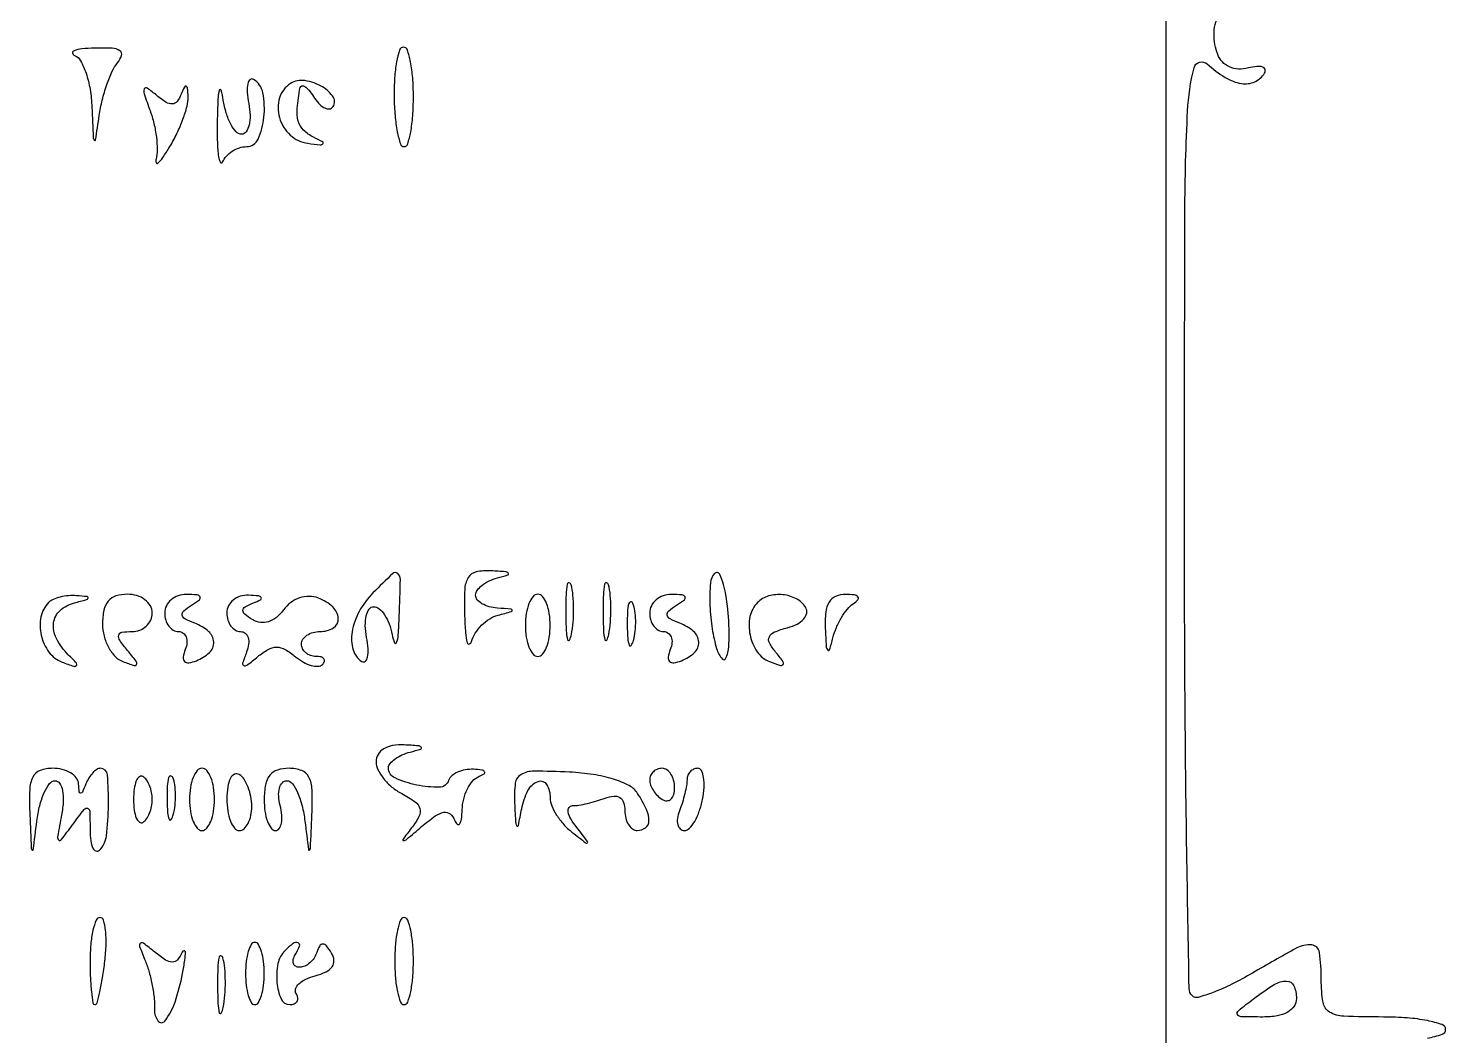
# Model space of a CAD drawing. Extents: x 0 to 905, y 0 to 640.
# Drawn here: x 791 to 905, y 319.5 to 400.5 of the extents above; entities that cross this region are included whole.
import ezdxf

# ---------------------------------------------------------------- set-up
doc = ezdxf.new("R2010")
doc.units = 0

msp = doc.modelspace()

# ---------------------------------------------------------------- linework, layer by layer
for points in [[(882.5, 352.5), (882.5, 87.5), (699.76385, 87.24732), (517.027699, 86.99464), (516.76385, 54.74732), (516.5, 22.5), (269.5, 22.5), (22.5, 22.5), (22.243959, 319, -0.00015), (22.179942, 432.778506, -0.000249), (22.20269, 528.770651, -0.000007), (22.267864, 615.689779, -0.090785), (22.463017, 616.751154, -0.310816), (23.53922, 617.495646, -0.00004), (108.995441, 617.701159, -0.000616), (229.087382, 617.832255, -0.000111), (452.719058, 617.751154), (882.5, 617.5)], [(794.75, 398.337719, -0.173568), (795.242031, 397.899832, -0.044041), (795.676826, 396.904413, -0.039589), (796.000653, 395.607333, -0.03118), (796.149832, 394.166667, 0.00088), (796.253251, 391.740541, 0.171355), (796.343704, 391.516536, 0.636356), (796.446407, 391.546719, 0.00158), (796.738317, 393.5, -0.024522), (796.982275, 394.740239, -0.022578), (797.351842, 395.985937, -0.023215), (797.783023, 397.065564, -0.066271), (798.21093, 397.75, 0.092007), (798.539554, 398.340838, 0.344686), (798.407278, 398.715047, 0.132222), (797.782256, 398.911295, 0.017201), (796.372445, 398.921053, 0.016745), (795.342272, 398.858171, 0.062757), (794.710968, 398.717133, 0.35372), (794.598742, 398.5323, 0.269499)], [(820.451277, 395.003171, 0.017651), (820.524095, 393.47089, 0.028584), (820.706, 392.179479, 0.028102), (820.954351, 391.219994, 0.325047), (821.25, 391.003171, 0.330219), (821.542965, 391.218424, 0.028446), (821.779688, 392.175932, 0.028738), (821.945882, 393.466909, 0.017644), (822, 395, 0.0188), (821.942329, 396.533245, 0.030484), (821.765375, 397.825, 0.03137), (821.512649, 398.775759, 0.322609), (821.201277, 399, 0.325488), (820.892694, 398.775317, 0.031664), (820.651491, 397.825932, 0.030617), (820.490255, 396.535232, 0.018815)], [(800.824565, 393.898881, -0.030979), (801.134518, 392.87033, -0.027073), (801.33197, 391.764046, -0.028024), (801.399922, 390.743046, -0.069156), (801.30454, 390, 0.152595), (801.315223, 389.712128, 0.534993), (801.461635, 389.675, 0.060543), (801.848781, 390.120246, 0.012384), (802.412686, 391, 0.024734), (802.989905, 392.067261, 0.02338), (803.470892, 393.20625, 0.024069), (803.800347, 394.253837, 0.071514), (803.885617, 395, 0.012507), (803.847608, 395.703011, 0.292101), (803.732461, 395.855296, 0.387975), (803.580719, 395.793771, 0.015957), (803.323807, 395.208262, -0.068326), (802.995802, 394.632744, -0.219583), (802.615028, 394.432551, -0.155723), (802.117444, 394.563445, -0.031643), (801.370901, 395.107143, 0.019676), (800.595809, 395.700512, 0.470833), (800.363722, 395.637265, 0.189709), (800.344738, 395.255549, 0.007341)], [(806.228779, 393, 0.009954), (806.235632, 391.351561, 0.027141), (806.326881, 390.189062, 0.099099), (806.481813, 389.736967, 0.623596), (806.662281, 389.75, -0.087674), (806.960859, 390.227909, -0.065245), (807.434649, 390.632812, -0.064399), (808.004061, 390.906632, -0.080074), (808.583333, 391, 0.295749), (809.507208, 391.598849, 0.07948), (809.982232, 393.370506, 0.073491), (809.89768, 395.318339, 0.209779), (809.144457, 396.410721, 0.332306), (808.865537, 396.386091, 0.162929), (808.678915, 396.058668, 0.068119), (808.638968, 395.382426, 0.027972), (808.761034, 394.469738, -0.039451), (808.865556, 393.52356, -0.06536), (808.785986, 392.725485, -0.095065), (808.547202, 392.190017, -0.245185), (808.182999, 392, -0.212532), (807.750367, 392.192596, -0.060863), (807.318954, 392.807813, -0.049679), (806.952691, 393.697064, -0.035286), (806.716254, 394.75, 0.033755), (806.541068, 395.541479, 0.754151), (806.393102, 395.540469, 0.058334), (806.27779, 394.80314, 0.005712)], [(812.118068, 396.07297, 0.183125), (811.234331, 394.922423, 0.144777), (811.226119, 393.341353, 0.135574), (812.092184, 391.934664, 0.156991), (813.511484, 391.269972, 0.006564), (814.514984, 391.155665, 0.23089), (814.730247, 391.235106, 0.494009), (814.707279, 391.382818, 0.011312), (813.978997, 391.758489, -0.07955), (813.16619, 392.329453, -0.134142), (812.745709, 393.042245, -0.090115), (812.656014, 394.076258, -0.022936), (812.890313, 395.75, -0.303503), (813.03013, 395.892961, -0.202679), (813.262688, 395.84757, -0.075509), (813.593353, 395.543555, -0.028186), (813.96094, 395.02896, 0.044429), (814.359454, 394.507686, 0.073916), (814.78792, 394.159984, 0.108439), (815.176294, 394.032091, 0.225585), (815.469793, 394.13646, 0.344687), (815.568673, 394.946067, 0.126811), (814.691482, 395.807242, 0.092406), (813.277284, 396.306894, 0.179106)], [(818.75, 355.106679, 0.069578), (817.638332, 353.61212, 0.085175), (817.073846, 351.967631, 0.107743), (817.151515, 350.52914, 0.189372), (817.855543, 349.589279, 0.332306), (818.134463, 349.613909, 0.162929), (818.321085, 349.941332, 0.068119), (818.361032, 350.617574, 0.027972), (818.238966, 351.530262, -0.039328), (818.134208, 352.476447, -0.065182), (818.213095, 353.274515, -0.094811), (818.450829, 353.810078, -0.24577), (818.813872, 354, -0.181787), (819.246501, 353.837331, -0.067491), (819.680636, 353.339063, -0.055579), (820.051248, 352.61109, -0.04242), (820.294267, 351.75, 0.046718), (820.481997, 351.106001, 0.684758), (820.648031, 351.107174, 0.074062), (820.78543, 351.736267, 0.00772), (820.863818, 353.25, 0.003715), (820.948812, 356.193312, 0.221392), (820.739685, 356.668847, 0.388204), (820.332301, 356.660752, 0.007969)], [(826.116001, 353.25, 0.011606), (826.188907, 351.904555, 0.047179), (826.328788, 351.097564, 0.425925), (826.501119, 351.003515, 0.257235), (826.677485, 351.188516, -0.076457), (826.973034, 351.867458, -0.05561), (827.488108, 352.511892, -0.05561), (828.132542, 353.026966, -0.076457), (828.811484, 353.322515, 0.002807), (829.880069, 353.610867, 0.368058), (829.951009, 353.715393, 0.360632), (829.859232, 353.804297, 0.00277), (828.75, 353.883999, -0.05048), (828.080442, 353.996911, -0.067451), (827.514063, 354.238136, -0.084381), (827.131755, 354.563893, -0.175966), (827, 354.926676, -0.159836), (827.127374, 355.31495, -0.067019), (827.514063, 355.715479, -0.05682), (828.080469, 356.067143, -0.046657), (828.75, 356.310674, 0.01159), (829.5883, 356.550633, 0.541772), (829.62878, 356.693656, 0.197309), (829.392295, 356.812001, 0.005718), (828.25, 356.883999, 0.063725), (827.038766, 356.79205, 0.212299), (826.405004, 356.338231, 0.124113), (826.1225, 355.370443, 0.016996)], [(845.884846, 355.916667, 0.030173), (845.846413, 354.067412, 0.029235), (846.029312, 352.207085, 0.029245), (846.374538, 350.625638, 0.122068), (846.852181, 349.784278, 0.498396), (847.095146, 349.8119, 0.088406), (847.2831, 350.316568, 0.039674), (847.381929, 351.293142, 0.017139), (847.365282, 352.601385, 0.026704), (847.129567, 354.941387, 0.066646), (846.644259, 356.58637, 0.537326), (846.211788, 356.658246, 0.168638)], [(834.252183, 353.5, 0.008901), (834.284834, 352.071102, 0.053901), (834.394187, 351.339362, 0.67161), (834.54341, 351.319562, 0.082665), (834.707261, 351.761659, 0.028254), (834.840609, 352.754739, 0.020511), (834.880728, 353.869594, 0.020826), (834.830983, 354.934218, 0.041951), (834.68708, 355.761659, 0.285845), (834.523779, 355.916221, 0.417468), (834.37161, 355.814362, 0.038992), (834.273069, 354.938425, 0.009782)], [(837.252183, 353.5, 0.008901), (837.284834, 352.071102, 0.053901), (837.394187, 351.339362, 0.67161), (837.54341, 351.319562, 0.082665), (837.707261, 351.761659, 0.028254), (837.840609, 352.754739, 0.020511), (837.880728, 353.869594, 0.020826), (837.830983, 354.934218, 0.041951), (837.68708, 355.761659, 0.285845), (837.523779, 355.916221, 0.417468), (837.37161, 355.814362, 0.038992), (837.273069, 354.938425, 0.009782)], [(792.666667, 354.333333, 0.149137), (792.053991, 353.182761, 0.104335), (792.075737, 351.704021, 0.103429), (792.694844, 350.349616, 0.144023), (793.75, 349.547743, 0.008433), (794.692067, 349.20717, 0.309425), (794.902023, 349.265306, 0.377046), (794.89798, 349.461353, 0.009992), (794.25, 350.140754, -0.075479), (793.295077, 351.447598, -0.151059), (793.067628, 352.693883, -0.183295), (793.588458, 353.689674, -0.118226), (794.75, 354.310674, 0.004951), (795.704115, 354.57013, 0.258667), (795.834849, 354.699888, 0.467942), (795.761113, 354.809436, 0.007468), (794.916667, 354.883999, 0.040297), (794.261577, 354.879139, 0.038032), (793.602604, 354.770091, 0.0404), (793.034112, 354.581208, 0.096261)], [(797, 352.606989, 0.063373), (797.122414, 351.645042, 0.061152), (797.482174, 350.731897, 0.066159), (798.013546, 350.002465, 0.111125), (798.641444, 349.584097, 0.012731), (799.541716, 349.264678, 0.389672), (799.741192, 349.355597, 0.27071), (799.707299, 349.617386, 0.008807), (799.018999, 350.477108, -0.019533), (798.382632, 351.307873, -0.214668), (798.304575, 351.71009, -0.309069), (798.558951, 351.942382, -0.035149), (799.377555, 352, 0.091307), (799.996941, 352.114059, 0.095788), (800.523407, 352.440625, 0.099536), (800.875699, 352.927707, 0.107348), (801, 353.5, 0.130775), (800.846791, 354.075754, 0.10214), (800.416667, 354.5625, 0.08892), (799.769411, 354.888136, 0.072314), (799, 355, 0.074827), (798.075739, 354.860901, 0.144971), (797.458942, 354.450874, 0.12545), (797.110238, 353.722646, 0.049285)], [(802, 353.5, 0.072144), (802.08314, 352.926792, 0.087143), (802.325178, 352.440625, 0.100435), (802.684847, 352.115611, 0.134459), (803.106989, 352, -0.151743), (803.482776, 351.883266, -0.15244), (803.725457, 351.574335, -0.115401), (803.788475, 351.105205, -0.067641), (803.657916, 350.550928, 0.051615), (803.492937, 349.938818, 0.240886), (803.601855, 349.601855, 0.240886), (803.938818, 349.492937, 0.051615), (804.550928, 349.657916, 0.096179), (805.598482, 350.312021, 0.219832), (805.942939, 351.154618, 0.206516), (805.530421, 352.004225, 0.086482), (804.416154, 352.670548, -0.027745), (803.631939, 353.02253, -0.234956), (803.410219, 353.325417, -0.265879), (803.531281, 353.657711, -0.034191), (804.166154, 354.123851, 0.022469), (804.788165, 354.558497, 0.3555), (804.8437, 354.79269, 0.267807), (804.613819, 354.949002, 0.01627), (803.75, 354.984687, 0.08452), (803.081711, 354.876916, 0.094034), (802.514063, 354.554877, 0.101436), (802.13455, 354.070951, 0.116238)], [(807, 353.5, 0.072144), (807.08314, 352.926792, 0.087143), (807.325178, 352.440625, 0.100435), (807.684847, 352.115611, 0.134459), (808.106989, 352, -0.173013), (808.479142, 351.867251, -0.151815), (808.707714, 351.521551, -0.105146), (808.746644, 350.991732, -0.057622), (808.584097, 350.358556, 0.012731), (808.264678, 349.458284, 0.389672), (808.355597, 349.258808, 0.27071), (808.617386, 349.292701, 0.008807), (809.477108, 349.981001, -0.043968), (810.323082, 350.5658, -0.130054), (811.000252, 350.744716, -0.129965), (811.677581, 350.565381, -0.043882), (812.524166, 349.979944, 0.043481), (813.154824, 349.54308, 0.059862), (813.789343, 349.275311, 0.075397), (814.332735, 349.204689, 0.193391), (814.690833, 349.357499, 0.117684), (814.840858, 349.601589, 0.255643), (814.80189, 349.811265, 0.167549), (814.569834, 349.954971, 0.055671), (814.166667, 350, -0.084383), (813.721133, 350.07573, -0.093242), (813.342708, 350.29375, -0.100475), (813.089636, 350.618559, -0.115918), (813, 351, -0.148195), (813.115568, 351.381354, -0.098894), (813.440625, 351.70625, -0.082425), (813.926543, 351.925306, -0.064853), (814.5, 352, 0.138985), (815.5621, 352.301048, 0.274612), (815.954749, 353.050891, 0.197645), (815.511749, 353.982464, 0.092825), (814.355392, 354.693865, 0.09251), (813.617654, 354.82957, 0.081852), (812.846201, 354.700383, 0.078381), (812.12858, 354.321565, 0.074457), (811.547833, 353.734528, -0.063338), (810.979239, 353.133744, -0.095051), (810.346415, 352.79059, -0.109081), (809.697551, 352.732005, -0.106984), (809.079288, 352.950997, -0.027456), (808.433983, 353.400548, -0.242087), (808.292831, 353.706389, -0.261839), (808.463752, 353.982175, -0.031332), (809.136847, 354.300002, 0.023718), (809.709835, 354.559972, 0.438953), (809.757373, 354.731622, 0.232968), (809.5442, 354.864069, 0.013273), (808.75, 354.921053, 0.084943), (808.081752, 354.837493, 0.097345), (807.514063, 354.536184, 0.105533), (807.134948, 354.065902, 0.117584)], [(831, 352.5, 0.038131), (831.073116, 351.542644, 0.057076), (831.29375, 350.734375, 0.074992), (831.617064, 350.182831, 0.226478), (832, 350, 0.226478), (832.382936, 350.182831, 0.074992), (832.70625, 350.734375, 0.057076), (832.926884, 351.542644, 0.038131), (833, 352.5, 0.038131), (832.926884, 353.457356, 0.057076), (832.70625, 354.265625, 0.074992), (832.382936, 354.817169, 0.226478), (832, 355, 0.226478), (831.617064, 354.817169, 0.074992), (831.29375, 354.265625, 0.057076), (831.073116, 353.457356, 0.038131)], [(841, 353.5, 0.072144), (841.08314, 352.926792, 0.087143), (841.325178, 352.440625, 0.100435), (841.684847, 352.115611, 0.134459), (842.106989, 352, -0.151743), (842.482776, 351.883266, -0.15244), (842.725457, 351.574335, -0.115401), (842.788475, 351.105205, -0.067641), (842.657916, 350.550928, 0.051615), (842.492937, 349.938818, 0.240886), (842.601855, 349.601855, 0.240886), (842.938818, 349.492937, 0.051615), (843.550928, 349.657916, 0.096179), (844.598482, 350.312021, 0.219832), (844.942939, 351.154618, 0.206516), (844.530421, 352.004225, 0.086482), (843.416154, 352.670548, -0.027745), (842.631939, 353.02253, -0.234956), (842.410219, 353.325417, -0.265879), (842.531281, 353.657711, -0.034191), (843.166154, 354.123851, 0.022469), (843.788165, 354.558497, 0.3555), (843.8437, 354.79269, 0.267807), (843.613819, 354.949002, 0.01627), (842.75, 354.984687, 0.08452), (842.081711, 354.876916, 0.094034), (841.514063, 354.554877, 0.101436), (841.13455, 354.070951, 0.116238)], [(849.666667, 354.333333, 0.148575), (849.062204, 353.20119, 0.099792), (849.06739, 351.724292, 0.100281), (849.643386, 350.370741, 0.151688), (850.641444, 349.584097, 0.013414), (851.505076, 349.279005, 0.344658), (851.723799, 349.359108, 0.309481), (851.712886, 349.605025, 0.012029), (851.120368, 350.354965, -0.051321), (850.627314, 351.091082, -0.240381), (850.619501, 351.585293, -0.186163), (851.03143, 351.9665, -0.030708), (852.07954, 352.310549, 0.053663), (852.84537, 352.601437, 0.092016), (853.385967, 353.015601, 0.133559), (853.621588, 353.481767, 0.191289), (853.541599, 353.932692, 0.132879), (852.797485, 354.630102, 0.096743), (851.707493, 354.962402, 0.095828), (850.56328, 354.861398, 0.12725)], [(855.116001, 352.25, 0.004766), (855.189723, 350.824996, 0.157827), (855.313563, 350.509727, 0.599795), (855.467147, 350.540397, 0.012082), (855.731684, 351.5, -0.039387), (856.00652, 352.319559, -0.034086), (856.417789, 353.128314, -0.035575), (856.894871, 353.811344, -0.078969), (857.365682, 354.234687, 0.062581), (857.737428, 354.547645, 0.374523), (857.744274, 354.78089, 0.194031), (857.452129, 354.940541, 0.027028), (856.75, 354.984687, 0.101656), (855.948522, 354.827332, 0.160284), (855.423636, 354.372195, 0.110555), (855.152386, 353.549181, 0.035092)], [(839.194949, 352.5, 0.012823), (839.235556, 351.431793, 0.080377), (839.356533, 350.900903, 0.597527), (839.51666, 350.883358, 0.087174), (839.692991, 351.269032, 0.037336), (839.832894, 352.036634, 0.029507), (839.872264, 352.880008, 0.030339), (839.814405, 353.671085, 0.06278), (839.655937, 354.269032, 0.31318), (839.47713, 354.386009, 0.333666), (839.315079, 354.257153, 0.052471), (839.212705, 353.580113, 0.014395)], [(819, 341.535184, 0.114861), (819.149293, 340.893868, 0.054901), (819.606466, 340.176086, 0.050271), (820.27485, 339.496758, 0.050459), (821.064567, 338.965445, -0.031196), (822.137088, 338.302304, -0.173164), (822.520109, 337.756297, -0.193568), (822.448441, 337.128152, -0.040393), (821.8318, 336.180261, 0.005632), (821.1501, 335.276484, 0.67022), (821.206075, 335.18435, 0.135667), (821.466228, 335.302328, 0.00236), (822.663523, 336.311131, -0.020745), (823.757976, 337.166519, -0.109355), (824.454538, 337.464369, -0.227781), (824.943795, 337.333327, -0.120699), (825.317342, 336.811131, 0.104438), (825.522248, 336.504324, 0.46169), (825.711147, 336.521603, 0.122883), (825.859132, 336.903178, 0.022256), (825.921053, 337.666667, -0.052386), (826.044083, 338.532826, -0.054028), (826.343997, 339.345038, -0.059791), (826.765427, 339.986716, -0.122283), (827.25, 340.337719, 0.039934), (827.68816, 340.556639, 0.436971), (827.723735, 340.728876, 0.209411), (827.497581, 340.86373, 0.019378), (826.833333, 340.921053, 0.05562), (826.171157, 340.878753, 0.061597), (825.558333, 340.690555, 0.070193), (825.084157, 340.392509, 0.135802), (824.833333, 340.025517, -0.316053), (824.088077, 339.48331, -0.056129), (822.271838, 339.657114, -0.055309), (820.520135, 340.233822, -0.293584), (820, 341.043307, -0.175962), (820.124711, 341.386705, -0.061901), (820.514063, 341.74974, -0.052099), (821.080268, 342.07595, -0.040766), (821.75, 342.310674, 0.01159), (822.5883, 342.550633, 0.541772), (822.62878, 342.693656, 0.197309), (822.392295, 342.812001, 0.005718), (821.25, 342.883999, 0.054168), (820.329963, 342.831758, 0.094046), (819.614209, 342.568465, 0.121779), (819.164029, 342.12098, 0.137363)], [(791.160037, 337.25, 0.000452), (791.276691, 334.573344, 0.202828), (791.351893, 334.415527, 0.602997), (791.434336, 334.446498, 0.000683), (791.723396, 336.75, -0.030132), (791.954691, 337.9948, -0.044371), (792.317624, 339.045313, -0.053469), (792.746994, 339.781224, -0.238313), (793.179936, 340, -0.253687), (793.555575, 339.796301, -0.096527), (793.786509, 339.225673, -0.062538), (793.8453, 338.351885, -0.0328), (793.711094, 337.269017, 0.003472), (793.385726, 335.500469, 0.256519), (793.476696, 335.232451, 0.440128), (793.689623, 335.251206, 0.005585), (794.594517, 336.460146, -0.006415), (795.52523, 337.699286, -0.313274), (795.804779, 337.787781, -0.321364), (795.97974, 337.556828, -0.00661), (796, 336.024463, 0.03018), (796.05167, 335.169209, 0.079111), (796.220312, 334.579582, 0.20044), (796.468667, 334.353408, 0.289843), (796.75, 334.416667, 0.166822), (797.312763, 335.567541, 0.027893), (797.483338, 338.056372, 0.024712), (797.394005, 340.485673, 0.389194), (796.833333, 341, 0.148942), (796.541635, 340.911137, 0.056705), (796.214337, 340.632812, 0.049684), (795.904551, 340.228269, 0.042701), (795.662281, 339.75, -0.009076), (795.382013, 339.090194, -0.295955), (795.242982, 339, -0.382689), (795.135242, 339.096611, -0.011437), (795.078947, 339.75, 0.152397), (794.896341, 340.227101, 0.090607), (794.435691, 340.632812, 0.075361), (793.770655, 340.906889, 0.060192), (793, 341, 0.087508), (791.980065, 340.820118, 0.193749), (791.402484, 340.301255, 0.106846), (791.147613, 339.274275, 0.018259)], [(804, 338.5, 0.038131), (804.073116, 337.542644, 0.057076), (804.29375, 336.734375, 0.074992), (804.617064, 336.182831, 0.226478), (805, 336, 0.226478), (805.382936, 336.182831, 0.074992), (805.70625, 336.734375, 0.057076), (805.926884, 337.542644, 0.038131), (806, 338.5, 0.038131), (805.926884, 339.457356, 0.057076), (805.70625, 340.265625, 0.074992), (805.382936, 340.817169, 0.226478), (805, 341, 0.226478), (804.617064, 340.817169, 0.074992), (804.29375, 340.265625, 0.057076), (804.073116, 339.457356, 0.038131)], [(810, 338.5, 0.034468), (810.066089, 337.542441, 0.052547), (810.266249, 336.734375, 0.068439), (810.558694, 336.17873, 0.241977), (810.90638, 336, 0.24384), (811.210205, 336.157535, 0.106581), (811.392877, 336.5875, 0.070464), (811.424365, 337.233678, 0.040966), (811.289749, 338, -0.048069), (811.166364, 338.765957, -0.08088), (811.229771, 339.4125, -0.119017), (811.461303, 339.840287, -0.212565), (811.82001, 340, -0.238306), (812.252973, 339.78122, -0.053472), (812.68236, 339.045313, -0.044373), (813.045305, 337.9948, -0.030134), (813.276604, 336.75, 0.000683), (813.565664, 334.446498, 0.602997), (813.648107, 334.415527, 0.202828), (813.723309, 334.573344, 0.000452), (813.839963, 337.25, 0.018259), (813.852387, 339.274275, 0.106846), (813.597516, 340.301255, 0.193749), (813.019935, 340.820118, 0.087508), (812, 341, 0.07578), (811.064742, 340.857434, 0.149477), (810.45, 340.4375, 0.124434), (810.106468, 339.682766, 0.044917)], [(830.136182, 338.207219, 0.001877), (830.225763, 336.550366, 0.212254), (830.323921, 336.359997, 0.560778), (830.437008, 336.400731, 0.003156), (830.705733, 337.75, -0.071237), (831.21129, 339.213964, -0.185243), (832.028688, 339.945051, -0.368285), (832.711318, 339.701768, -0.131423), (833, 338.622445, 0.098298), (833.124303, 337.996273, 0.043727), (833.514063, 337.246391, 0.041028), (834.080435, 336.499413, 0.043773), (834.75, 335.872445, 0.001576), (835.879507, 334.99236, 0.377591), (836, 335, 0.377591), (836.00764, 335.120493, 0.001576), (835.127555, 336.25, -0.032863), (834.655366, 336.941142, -0.08679), (834.444725, 337.499886, -0.194531), (834.514177, 337.848055, -0.252585), (834.795768, 338, 0.040834), (835.304673, 338.041631, 0.016054), (835.995382, 338.178303, 0.015764), (836.73631, 338.374596, 0.018978), (837.418213, 338.606989, -0.067159), (838.103551, 338.769113, -0.16701), (838.59835, 338.651801, -0.176865), (838.898658, 338.262395, -0.076855), (839, 337.606989, 0.060338), (839.07443, 336.992458, 0.07906), (839.29375, 336.472053, 0.097154), (839.618592, 336.123597, 0.157984), (840, 336, 0.1626), (840.664688, 336.222026, 0.233044), (840.940179, 336.766894, 0.112393), (840.74052, 337.687213, 0.031595), (840.030482, 338.984919, 0.132705), (839.353601, 339.60684, 0.044398), (838.100196, 340.122795, 0.037777), (836.459027, 340.50057, 0.025472), (834.545795, 340.692139, 0.010494), (831.695285, 340.771618, 0.130751), (830.657371, 340.503121, 0.238441), (830.193139, 339.809011, 0.042928)], [(841, 340.059017, 0.089642), (841.073302, 339.653442, 0.053229), (841.29375, 339.2129, 0.051032), (841.617485, 338.806203, 0.06081), (842, 338.5, 0.139169), (842.379648, 338.392057, 0.191142), (842.70625, 338.521475, 0.138808), (842.926733, 338.889346, 0.066118), (843, 339.440983, 0.062283), (842.925455, 340.037096, 0.080552), (842.70625, 340.542039, 0.097988), (842.381379, 340.879982, 0.153634), (842, 341, 0.092995), (841.618268, 340.928382, 0.096318), (841.29375, 340.723586, 0.099231), (841.076556, 340.418051, 0.105429)], [(844, 340.081787, -0.04425), (843.959197, 339.621647, -0.015326), (843.821697, 338.96865, -0.015089), (843.625376, 338.254744, -0.016969), (843.393011, 337.581787, 0.054054), (843.232895, 336.976008, 0.097359), (843.255259, 336.46465, 0.14549), (843.450264, 336.129347, 0.191044), (843.776434, 336, 0.202771), (844.190408, 336.175082, 0.05995), (844.616297, 336.734375, 0.04953), (844.989128, 337.542894, 0.036068), (845.244751, 338.5, 0.031701), (845.365641, 339.458177, 0.053628), (845.329256, 340.265625, 0.076393), (845.156008, 340.816555, 0.285831), (844.861328, 341, 0.105767), (844.53269, 340.929696, 0.099288), (844.253015, 340.730275, 0.096226), (844.065545, 340.432303, 0.092694)], [(799.5, 338.5, 0.031081), (799.55311, 337.646454, 0.065524), (799.720312, 337.005417, 0.125974), (799.966091, 336.672983, 0.31953), (800.25, 336.654508, 0.107182), (800.537543, 336.93173, 0.051073), (800.779688, 337.387826, 0.047331), (800.944413, 337.936991, 0.049246), (801, 338.5, 0.049246), (800.944413, 339.063009, 0.047331), (800.779688, 339.612174, 0.051073), (800.537543, 340.06827, 0.107182), (800.25, 340.345492, 0.31953), (799.966091, 340.327017, 0.125974), (799.720312, 339.994583, 0.065524), (799.55311, 339.353546, 0.031081)], [(802.194949, 338.5, 0.012823), (802.235556, 337.431793, 0.080377), (802.356533, 336.900903, 0.597527), (802.51666, 336.883358, 0.087174), (802.692991, 337.269032, 0.037336), (802.832894, 338.036634, 0.029507), (802.872264, 338.880008, 0.030339), (802.814405, 339.671085, 0.06278), (802.655937, 340.269032, 0.31318), (802.47713, 340.386009, 0.333666), (802.315079, 340.257153, 0.052471), (802.212705, 339.580113, 0.014395)], [(807, 338.559017, 0.037227), (807.073066, 337.579009, 0.055981), (807.29375, 336.751711, 0.073461), (807.616918, 336.186221, 0.230178), (808, 336, 0.186414), (808.381787, 336.147465, 0.089706), (808.70625, 336.570164, 0.069539), (808.926216, 337.198222, 0.049547), (809, 337.940983, 0.046881), (808.925923, 338.729296, 0.046318), (808.70625, 339.49335, 0.050262), (808.383556, 340.123976, 0.111412), (808, 340.5, 0.253782), (807.615199, 340.521766, 0.1651), (807.287316, 340.205217, 0.083483), (807.068671, 339.520664, 0.035659)], [(796, 325.5, 0.010473), (796.028111, 324.158078, 0.017314), (796.114737, 323.028125, 0.011422), (796.235453, 322.132537, 0.368991), (796.390594, 322, 0.337893), (796.561027, 322.130021, 0.010728), (796.786479, 323.028125, 0.016747), (797.004996, 324.158232, 0.010324), (797.189793, 325.5, 0.021273), (797.288833, 326.841769, 0.035585), (797.243606, 327.971875, 0.041434), (797.083903, 328.784908, 0.335283), (796.799199, 329, 0.307262), (796.488963, 328.789476, 0.038489), (796.234765, 327.971875, 0.034612), (796.057786, 326.841446, 0.021529)], [(820.5, 325.5, 0.020189), (820.554191, 324.158482, 0.032598), (820.720312, 323.028125, 0.034996), (820.958283, 322.203838, 0.314762), (821.25, 322, 0.314762), (821.541717, 322.203838, 0.034996), (821.779688, 323.028125, 0.032598), (821.945809, 324.158482, 0.020189), (822, 325.5, 0.020189), (821.945809, 326.841518, 0.032598), (821.779688, 327.971875, 0.034996), (821.541717, 328.796162, 0.314762), (821.25, 329, 0.314762), (820.958283, 328.796162, 0.034996), (820.720312, 327.971875, 0.032598), (820.554191, 326.841518, 0.020189)], [(800.446285, 325.5, -0.03034), (800.754745, 324.595788, -0.020252), (801.001675, 323.529645, -0.020419), (801.157425, 322.472415, -0.037242), (801.184435, 321.600919, 0.169025), (801.458512, 320.687204, 0.500165), (802.010235, 320.67786, 0.083878), (802.830456, 322.205279, 0.033891), (803.435219, 324.5, 0.009914), (803.620932, 325.581206, 0.041469), (803.665347, 326.239302, 0.462953), (803.560703, 326.325343, 0.243367), (803.408736, 326.208262, -0.065623), (803.025761, 325.608064, -0.221465), (802.614533, 325.416524, -0.146277), (802.07879, 325.576686, -0.025326), (801.215523, 326.208262, 0.008829), (800.28415, 326.938011, 0.36251), (800.045612, 326.926409, 0.30555), (799.985309, 326.672932, 0.007475)], [(808.5, 324.5, 0.028402), (808.554455, 323.542129, 0.044499), (808.720312, 322.734375, 0.055558), (808.961092, 322.16876, 0.270668), (809.25, 322, 0.270668), (809.538908, 322.16876, 0.055558), (809.779688, 322.734375, 0.044499), (809.945545, 323.542129, 0.028402), (810, 324.5, 0.028402), (809.945545, 325.457871, 0.044499), (809.779688, 326.265625, 0.055558), (809.538908, 326.83124, 0.270668), (809.25, 327, 0.270668), (808.961092, 326.83124, 0.055558), (808.720312, 326.265625, 0.044499), (808.554455, 325.457871, 0.028402)], [(811.666667, 326.333333, 0.148173), (811.108906, 325.290637, 0.071945), (811.027556, 323.767112, 0.081679), (811.368587, 322.449642, 0.296918), (812.059017, 322, 0.092667), (812.421294, 322.067723, 0.171137), (812.64604, 322.260354, 0.174471), (812.697759, 322.548258, 0.096763), (812.570264, 322.88631, -0.227888), (812.529968, 323.267024, -0.120408), (812.797154, 323.672766, -0.078594), (813.351174, 324.045267, -0.044853), (814.111863, 324.319002, 0.046816), (814.975799, 324.633719, 0.126705), (815.473052, 325.048292, 0.180268), (815.611038, 325.552647, 0.116504), (815.417531, 326.133438, 0.028772), (815.009263, 326.716209, 0.214548), (814.716636, 326.868359, 0.287464), (814.46713, 326.731065, 0.046576), (814.233582, 326.200746, -0.067921), (814.007651, 325.741717, -0.065159), (813.664299, 325.352719, -0.070085), (813.260554, 325.089596, -0.109847), (812.85765, 325, -0.121914), (812.535826, 325.079653, -0.187673), (812.350121, 325.29375, -0.151112), (812.336022, 325.617505, -0.074422), (812.5, 326, 0.045206), (812.844641, 326.690012, 0.41198), (812.723734, 326.96918, 0.263974), (812.332613, 326.915789, 0.033401)], [(806.252183, 323.5, 0.008901), (806.284834, 322.071102, 0.053901), (806.394187, 321.339362, 0.67161), (806.54341, 321.319562, 0.082665), (806.707261, 321.761659, 0.028254), (806.840609, 322.754739, 0.020511), (806.880728, 323.869594, 0.020826), (806.830983, 324.934218, 0.041951), (806.68708, 325.761659, 0.285845), (806.523779, 325.916221, 0.417468), (806.37161, 325.814362, 0.038992), (806.273069, 324.938425, 0.009782)], [(893, 322.5, -0.144851), (892.812873, 321.867622, -0.122329), (892.301478, 321.389347, -0.086296), (891.458309, 321.094562, -0.041065), (890.30887, 321, -0.006077), (888.561777, 321.021234, -0.275202), (888.267891, 321.206066, -0.354449), (888.331921, 321.507968, -0.008245), (889.55887, 322.468197, -0.023362), (891.213812, 323.602457, -0.137071), (892.216218, 323.892534, -0.301552), (892.788637, 323.520345, -0.102486)]]:
    msp.add_lwpolyline(points, format="xyb", close=True)
for points in [[(903.53125, 319.29375, 0.031449), (904.719449, 319.610183, 0.322437), (905, 320, 0.322437), (904.719449, 320.389817, 0.031449), (903.53125, 320.70625, 0.03053), (901.916554, 320.927795, 0.01883), (900, 321, -0.009722), (896.800013, 321.062224, -0.126045), (895.666667, 321.4, -0.222479), (895.14102, 322.180755, -0.0387), (895, 324, 0.034453), (894.848152, 326.201115, 0.347169), (894.227821, 326.79633, 0.15036), (893.028539, 326.550666, 0.00739), (889.469519, 324.535005, -0.016618), (887.811929, 323.636211, -0.025353), (886.313343, 322.979653, -0.022781), (885.094054, 322.580082, -0.270449), (884.631662, 322.701672, -0.194286), (884.373452, 323.309669, -0.000365), (884.185551, 334.306852, -0.002532), (884.045486, 346.711836, -0.001557), (884, 361.321654, -0.000716), (884.034971, 385.73394, -0.011857), (884.251143, 393.865705, -0.04874), (884.766882, 397.332245, -0.566359), (885.828741, 397.654988, 0.045178), (887.281288, 396.561558, 0.098869), (888.579946, 396.075882, 0.145131), (889.645025, 396.212386, 0.15152), (890.442363, 396.906741, 0.209975), (890.484054, 397.203364, 0.251376), (890.290748, 397.40398, 0.105742), (889.818159, 397.451733, 0.036462), (889.139286, 397.326173, -0.074146), (888.341215, 397.239842, -0.094386), (887.621304, 397.407251, -0.100828), (887.047866, 397.814622, -0.096735), (886.669291, 398.419432, -0.092859), (886.37341, 400.034221, -0.10918), (886.714407, 401.548713, -0.125073)], [(884.204662, 293.262958, -0.00011), (884.277726, 315.717958, -0.090551)]]:
    msp.add_lwpolyline(points, format="xyb")

doc.saveas('drawing.dxf')
